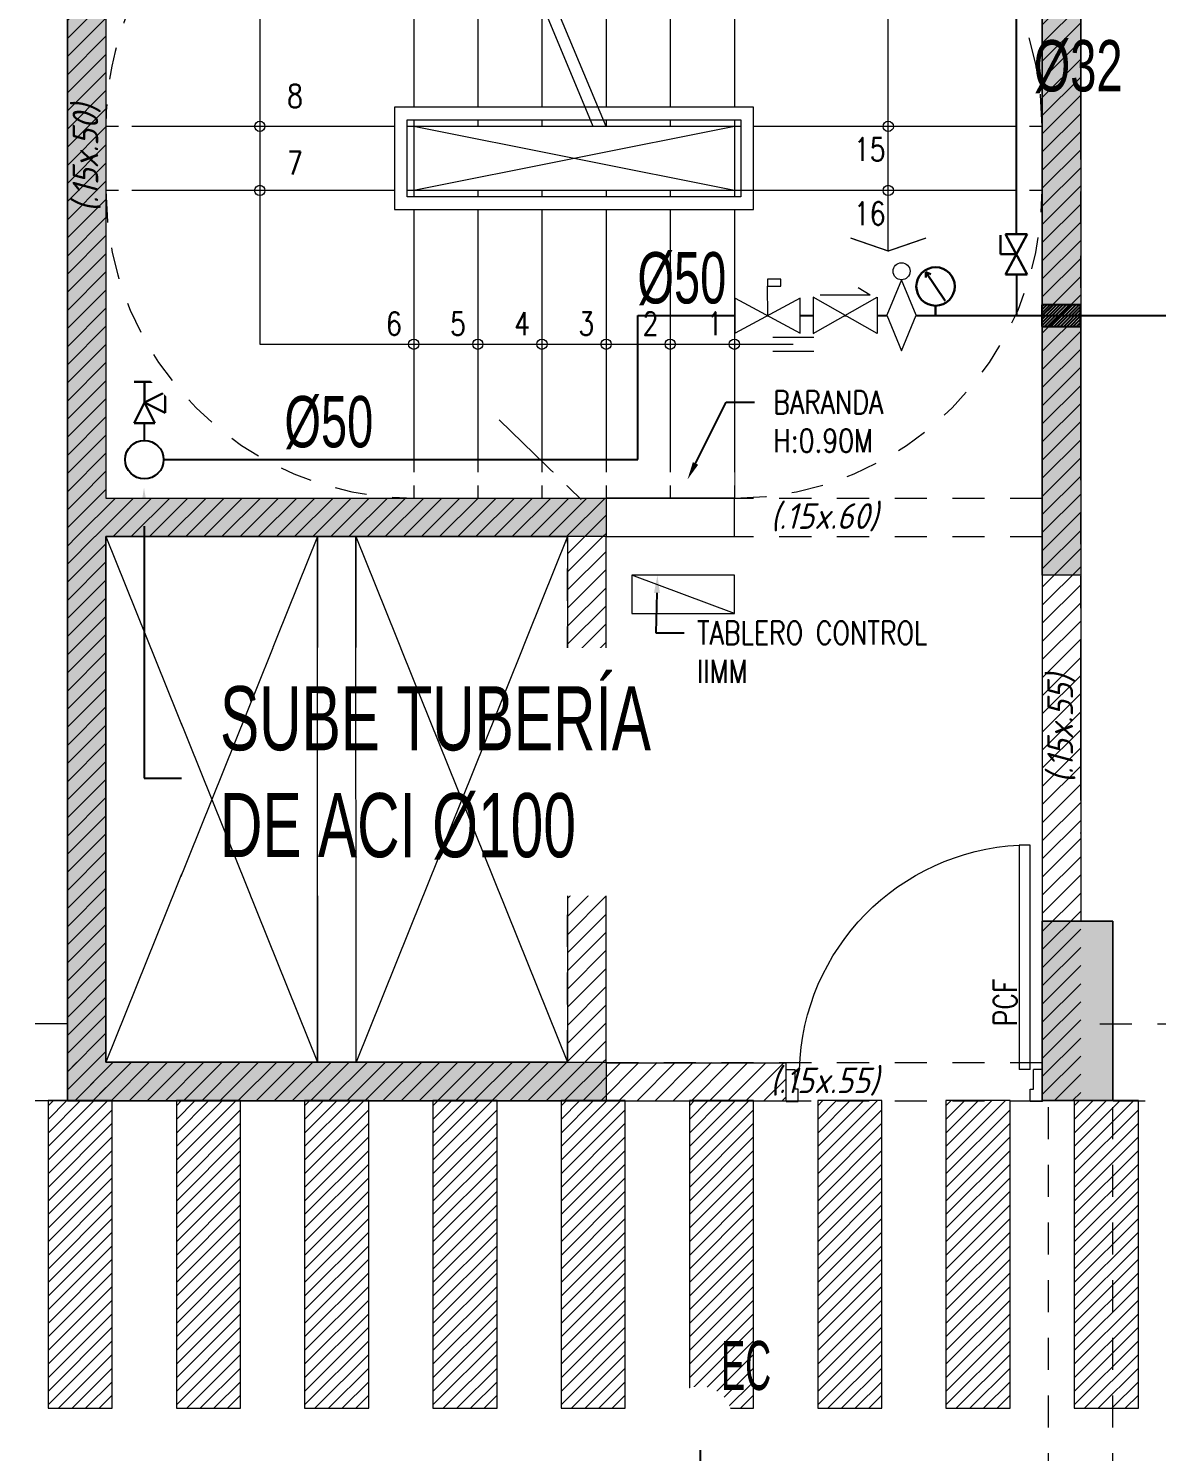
# Model space of a CAD drawing. Header units: millimetres. Extents: x 2085 to 2829, y 1352 to 1631.
# Drawn here: x 2160.06 to 2164.46, y 1532.72 to 1538.27 of the extents above; entities that cross this region are included whole.
import ezdxf
from ezdxf import colors
from ezdxf.entities.mleader import LeaderData, LeaderLine
from ezdxf.enums import TextEntityAlignment as Align
from ezdxf.math import Vec2, Vec3

# ---------------------------------------------------------------- set-up
doc = ezdxf.new("R2010")
doc.units = ezdxf.units.MM
doc.set_wipeout_variables(frame=1)
for name, pattern in [('DASHED2', [0.375, 0.25, -0.125]), ('HIDDEN', [0.375, 0.25, -0.125]), ('HIDDEN2', [0.1875, 0.125, -0.0625]), ('PHANTOM', [2.5, 1.25, -0.25, 0.25, -0.25, 0.25, -0.25]), ('PHANTOM2', [1.25, 0.625, -0.125, 0.125, -0.125, 0.125, -0.125])]:
    doc.linetypes.add(name, pattern=pattern)
doc.layers.get('0').update_dxf_attribs({"color": 251, "lineweight": 9})
for name, color, linetype, lineweight in [('000 SOS 911 - ACCESORIOS ACI', 3, 'Continuous', 20), ('000 SOS 911 ACCESORIOS', 3, 'Continuous', 20), ('000 SOS 911 ROCIADORES', 5, 'Continuous', 25), ('000 SOS 911 TEXTOS ACI', 7, 'Continuous', 9), ('000 SOS 911 TUB. ENTERRADA  ACI', 5, 'DASHED2', 25), ('000 SOS 911 TUBERIA ACI', 3, 'Continuous', 25), ('A-BARANDAS', 251, 'Continuous', 9), ('A-EJES', 251, 'PHANTOM', 9), ('A-ESTRUCTURA-HATCH', 251, 'Continuous', 13), ('A-ESTRUCTURA-PLACAS', 251, 'Continuous', 13), ('A-ESTRUCTURA-VIGAS', 251, 'HIDDEN2', 13), ('A-LINEAS', 251, 'Continuous', 9), ('A-MURO BAJO', 251, 'Continuous', 9), ('A-MUROS', 251, 'Continuous', 9), ('A-PROYECCIONES', 251, 'HIDDEN2', 9), ('A-PUERTAS', 251, 'Continuous', 9), ('A-TEXTO-INDICACIONES', 251, 'Continuous', 13), ('A_30_Extractores', 251, 'Continuous', 13), ('CIRCULACION PEATONAL', 251, 'Continuous', 13), ('Layer1', 1, 'Continuous', 9), ('MURO CF 120', 251, 'Continuous', 13)]:
    doc.layers.add(name, color=color, linetype=linetype, lineweight=lineweight)
doc.layers.add('A_50_Vigas Chata', color=251, linetype='HIDDEN', lineweight=13, plot=False)
doc.styles.add('APPIA -TEXTOS-GENERALES', font='isocp.shx', dxfattribs={"oblique": 15})
doc.styles.add('PIPE', font='ARIALN.TTF', dxfattribs={"width": 0.8})
doc.styles.add('ROMANS', font='romans.shx', dxfattribs={"width": 0.8})
doc.styles.add('TXT_COTAS', font='romans.shx', dxfattribs={"width": 0.8})
pattern_1 = [(45, (2160.365565, 1539.087875), (-0.03535534, 0.03535534), [])]

# ---------------------------------------------------------------- blocks, each defined once
blk = doc.blocks.new('002')
at = {"layer": '000 SOS 911 ROCIADORES', "color": 5, "style": 'PIPE', "width": 0.641273}
blk.add_text('EC', height=0.14693, dxfattribs=at).set_placement((2884.5692, 1470.2615, 0), (2884.7191, 1470.2615, 0), align=Align.FIT)
blk.add_wipeout([(2884.6014, 1470.1768), (2884.6013, 1470.178), (2884.6013, 1470.1792), (2884.6013, 1470.1804), (2884.6012, 1470.1816), (2884.6012, 1470.1828), (2884.6011, 1470.184), (2884.601, 1470.1852), (2884.6009, 1470.1864), (2884.6007, 1470.1876), (2884.6006, 1470.1888), (2884.6004, 1470.19), (2884.6003, 1470.1911), (2884.6001, 1470.1923), (2884.5999, 1470.1935), (2884.5997, 1470.1947), (2884.5994, 1470.1959), (2884.5992, 1470.197), (2884.5989, 1470.1982), (2884.5987, 1470.1994), (2884.5984, 1470.2005), (2884.5981, 1470.2017), (2884.5977, 1470.2028), (2884.5974, 1470.204), (2884.5971, 1470.2051), (2884.5967, 1470.2063), (2884.5963, 1470.2074), (2884.5959, 1470.2085), (2884.5955, 1470.2097), (2884.5951, 1470.2108), (2884.5947, 1470.2119), (2884.5942, 1470.213), (2884.5938, 1470.2141), (2884.5933, 1470.2152), (2884.5928, 1470.2163), (2884.5923, 1470.2174), (2884.5918, 1470.2185), (2884.5912, 1470.2195), (2884.5907, 1470.2206), (2884.5901, 1470.2217), (2884.5896, 1470.2227), (2884.589, 1470.2238), (2884.5884, 1470.2248), (2884.5878, 1470.2258), (2884.5872, 1470.2269), (2884.5865, 1470.2279), (2884.5859, 1470.2289), (2884.5852, 1470.2299), (2884.5845, 1470.2309), (2884.5839, 1470.2318), (2884.5832, 1470.2328), (2884.5825, 1470.2338), (2884.5817, 1470.2347), (2884.581, 1470.2357), (2884.5803, 1470.2366), (2884.5795, 1470.2375), (2884.5787, 1470.2385), (2884.5779, 1470.2394), (2884.5772, 1470.2403), (2884.5764, 1470.2412), (2884.5755, 1470.242), (2884.5747, 1470.2429), (2884.5739, 1470.2438), (2884.573, 1470.2446), (2884.5722, 1470.2454), (2884.5713, 1470.2463), (2884.5704, 1470.2471), (2884.5695, 1470.2479), (2884.5686, 1470.2487), (2884.5677, 1470.2495), (2884.5668, 1470.2502), (2884.5659, 1470.251), (2884.565, 1470.2517), (2884.564, 1470.2525), (2884.5631, 1470.2532), (2884.5621, 1470.2539), (2884.5611, 1470.2546), (2884.5601, 1470.2553), (2884.5591, 1470.2559), (2884.5581, 1470.2566), (2884.5571, 1470.2573), (2884.5561, 1470.2579), (2884.5551, 1470.2585), (2884.5541, 1470.2591), (2884.553, 1470.2597), (2884.552, 1470.2603), (2884.5509, 1470.2609), (2884.5499, 1470.2614), (2884.5488, 1470.262), (2884.5477, 1470.2625), (2884.5467, 1470.263), (2884.5456, 1470.2635), (2884.5445, 1470.264), (2884.5434, 1470.2645), (2884.5423, 1470.2649), (2884.5412, 1470.2654), (2884.5401, 1470.2658), (2884.5389, 1470.2662), (2884.5378, 1470.2667), (2884.5367, 1470.267), (2884.5355, 1470.2674), (2884.5344, 1470.2678), (2884.5333, 1470.2681), (2884.5321, 1470.2685), (2884.5309, 1470.2688), (2884.5298, 1470.2691), (2884.5286, 1470.2694), (2884.5275, 1470.2697), (2884.5263, 1470.2699), (2884.5251, 1470.2702), (2884.524, 1470.2704), (2884.5228, 1470.2706), (2884.5216, 1470.2708), (2884.5204, 1470.271), (2884.5192, 1470.2712), (2884.518, 1470.2713), (2884.5169, 1470.2715), (2884.5157, 1470.2716), (2884.5145, 1470.2717), (2884.5133, 1470.2718), (2884.5121, 1470.2719), (2884.5109, 1470.272), (2884.5097, 1470.272), (2884.5085, 1470.2721), (2884.5073, 1470.2721), (2884.5061, 1470.2721), (2884.5049, 1470.2721), (2884.5037, 1470.2721), (2884.5025, 1470.272), (2884.5013, 1470.272), (2884.5001, 1470.2719), (2884.4989, 1470.2718), (2884.4977, 1470.2717), (2884.4965, 1470.2716), (2884.4954, 1470.2715), (2884.4942, 1470.2713), (2884.493, 1470.2712), (2884.4918, 1470.271), (2884.4906, 1470.2708), (2884.4894, 1470.2706), (2884.4883, 1470.2704), (2884.4871, 1470.2702), (2884.4859, 1470.2699), (2884.4847, 1470.2697), (2884.4836, 1470.2694), (2884.4824, 1470.2691), (2884.4813, 1470.2688), (2884.4801, 1470.2685), (2884.479, 1470.2681), (2884.4778, 1470.2678), (2884.4767, 1470.2674), (2884.4755, 1470.267), (2884.4744, 1470.2667), (2884.4733, 1470.2662), (2884.4722, 1470.2658), (2884.471, 1470.2654), (2884.4699, 1470.2649), (2884.4688, 1470.2645), (2884.4677, 1470.264), (2884.4666, 1470.2635), (2884.4655, 1470.263), (2884.4645, 1470.2625), (2884.4634, 1470.262), (2884.4623, 1470.2614), (2884.4613, 1470.2609), (2884.4602, 1470.2603), (2884.4592, 1470.2597), (2884.4581, 1470.2591), (2884.4571, 1470.2585), (2884.4561, 1470.2579), (2884.4551, 1470.2573), (2884.4541, 1470.2566), (2884.4531, 1470.2559), (2884.4521, 1470.2553), (2884.4511, 1470.2546), (2884.4501, 1470.2539), (2884.4492, 1470.2532), (2884.4482, 1470.2525), (2884.4473, 1470.2517), (2884.4463, 1470.251), (2884.4454, 1470.2502), (2884.4445, 1470.2495), (2884.4436, 1470.2487), (2884.4427, 1470.2479), (2884.4418, 1470.2471), (2884.4409, 1470.2463), (2884.44, 1470.2454), (2884.4392, 1470.2446), (2884.4383, 1470.2438), (2884.4375, 1470.2429), (2884.4367, 1470.242), (2884.4359, 1470.2412), (2884.4351, 1470.2403), (2884.4343, 1470.2394), (2884.4335, 1470.2385), (2884.4327, 1470.2375), (2884.432, 1470.2366), (2884.4312, 1470.2357), (2884.4305, 1470.2347), (2884.4298, 1470.2338), (2884.429, 1470.2328), (2884.4283, 1470.2318), (2884.4277, 1470.2309), (2884.427, 1470.2299), (2884.4263, 1470.2289), (2884.4257, 1470.2279), (2884.425, 1470.2269), (2884.4244, 1470.2258), (2884.4238, 1470.2248), (2884.4232, 1470.2238), (2884.4226, 1470.2227), (2884.4221, 1470.2217), (2884.4215, 1470.2206), (2884.421, 1470.2195), (2884.4204, 1470.2185), (2884.4199, 1470.2174), (2884.4194, 1470.2163), (2884.4189, 1470.2152), (2884.4185, 1470.2141), (2884.418, 1470.213), (2884.4175, 1470.2119), (2884.4171, 1470.2108), (2884.4167, 1470.2097), (2884.4163, 1470.2085), (2884.4159, 1470.2074), (2884.4155, 1470.2063), (2884.4152, 1470.2051), (2884.4148, 1470.204), (2884.4145, 1470.2028), (2884.4142, 1470.2017), (2884.4138, 1470.2005), (2884.4136, 1470.1994), (2884.4133, 1470.1982), (2884.413, 1470.197), (2884.4128, 1470.1959), (2884.4125, 1470.1947), (2884.4123, 1470.1935), (2884.4121, 1470.1923), (2884.4119, 1470.1911), (2884.4118, 1470.19), (2884.4116, 1470.1888), (2884.4115, 1470.1876), (2884.4113, 1470.1864), (2884.4112, 1470.1852), (2884.4111, 1470.184), (2884.411, 1470.1828), (2884.411, 1470.1816), (2884.4109, 1470.1804), (2884.4109, 1470.1792), (2884.4109, 1470.178), (2884.4109, 1470.1768), (2884.4109, 1470.1756), (2884.4109, 1470.1744), (2884.4109, 1470.1732), (2884.411, 1470.172), (2884.411, 1470.1709), (2884.4111, 1470.1697), (2884.4112, 1470.1685), (2884.4113, 1470.1673), (2884.4115, 1470.1661), (2884.4116, 1470.1649), (2884.4118, 1470.1637), (2884.4119, 1470.1625), (2884.4121, 1470.1613), (2884.4123, 1470.1602), (2884.4125, 1470.159), (2884.4128, 1470.1578), (2884.413, 1470.1566), (2884.4133, 1470.1555), (2884.4136, 1470.1543), (2884.4138, 1470.1531), (2884.4142, 1470.152), (2884.4145, 1470.1508), (2884.4148, 1470.1497), (2884.4152, 1470.1485), (2884.4155, 1470.1474), (2884.4159, 1470.1463), (2884.4163, 1470.1451), (2884.4167, 1470.144), (2884.4171, 1470.1429), (2884.4175, 1470.1418), (2884.418, 1470.1407), (2884.4185, 1470.1396), (2884.4189, 1470.1385), (2884.4194, 1470.1374), (2884.4199, 1470.1363), (2884.4204, 1470.1352), (2884.421, 1470.1341), (2884.4215, 1470.1331), (2884.4221, 1470.132), (2884.4226, 1470.1309), (2884.4232, 1470.1299), (2884.4238, 1470.1289), (2884.4244, 1470.1278), (2884.425, 1470.1268), (2884.4257, 1470.1258), (2884.4263, 1470.1248), (2884.427, 1470.1238), (2884.4277, 1470.1228), (2884.4283, 1470.1218), (2884.429, 1470.1208), (2884.4298, 1470.1199), (2884.4305, 1470.1189), (2884.4312, 1470.118), (2884.432, 1470.117), (2884.4327, 1470.1161), (2884.4335, 1470.1152), (2884.4343, 1470.1143), (2884.4351, 1470.1134), (2884.4359, 1470.1125), (2884.4367, 1470.1116), (2884.4375, 1470.1108), (2884.4383, 1470.1099), (2884.4392, 1470.1091), (2884.44, 1470.1082), (2884.4409, 1470.1074), (2884.4418, 1470.1066), (2884.4427, 1470.1058), (2884.4436, 1470.105), (2884.4445, 1470.1042), (2884.4454, 1470.1034), (2884.4463, 1470.1027), (2884.4473, 1470.1019), (2884.4482, 1470.1012), (2884.4492, 1470.1005), (2884.4501, 1470.0998), (2884.4511, 1470.0991), (2884.4521, 1470.0984), (2884.4531, 1470.0977), (2884.4541, 1470.0971), (2884.4551, 1470.0964), (2884.4561, 1470.0958), (2884.4571, 1470.0952), (2884.4581, 1470.0945), (2884.4592, 1470.0939), (2884.4602, 1470.0934), (2884.4613, 1470.0928), (2884.4623, 1470.0922), (2884.4634, 1470.0917), (2884.4645, 1470.0912), (2884.4655, 1470.0906), (2884.4666, 1470.0901), (2884.4677, 1470.0897), (2884.4688, 1470.0892), (2884.4699, 1470.0887), (2884.471, 1470.0883), (2884.4722, 1470.0878), (2884.4733, 1470.0874), (2884.4744, 1470.087), (2884.4755, 1470.0866), (2884.4767, 1470.0862), (2884.4778, 1470.0859), (2884.479, 1470.0855), (2884.4801, 1470.0852), (2884.4813, 1470.0849), (2884.4824, 1470.0846), (2884.4836, 1470.0843), (2884.4847, 1470.084), (2884.4859, 1470.0837), (2884.4871, 1470.0835), (2884.4883, 1470.0833), (2884.4894, 1470.0831), (2884.4906, 1470.0829), (2884.4918, 1470.0827), (2884.493, 1470.0825), (2884.4942, 1470.0823), (2884.4954, 1470.0822), (2884.4965, 1470.0821), (2884.4977, 1470.082), (2884.4989, 1470.0819), (2884.5001, 1470.0818), (2884.5013, 1470.0817), (2884.5025, 1470.0817), (2884.5037, 1470.0816), (2884.5049, 1470.0816), (2884.5061, 1470.0816), (2884.5073, 1470.0816), (2884.5085, 1470.0816), (2884.5097, 1470.0817), (2884.5109, 1470.0817), (2884.5121, 1470.0818), (2884.5133, 1470.0819), (2884.5145, 1470.082), (2884.5157, 1470.0821), (2884.5169, 1470.0822), (2884.518, 1470.0823), (2884.5192, 1470.0825), (2884.5204, 1470.0827), (2884.5216, 1470.0829), (2884.5228, 1470.0831), (2884.524, 1470.0833), (2884.5251, 1470.0835), (2884.5263, 1470.0837), (2884.5275, 1470.084), (2884.5286, 1470.0843), (2884.5298, 1470.0846), (2884.5309, 1470.0849), (2884.5321, 1470.0852), (2884.5333, 1470.0855), (2884.5344, 1470.0859), (2884.5355, 1470.0862), (2884.5367, 1470.0866), (2884.5378, 1470.087), (2884.5389, 1470.0874), (2884.5401, 1470.0878), (2884.5412, 1470.0883), (2884.5423, 1470.0887), (2884.5434, 1470.0892), (2884.5445, 1470.0897), (2884.5456, 1470.0901), (2884.5467, 1470.0906), (2884.5477, 1470.0912), (2884.5488, 1470.0917), (2884.5499, 1470.0922), (2884.5509, 1470.0928), (2884.552, 1470.0934), (2884.553, 1470.0939), (2884.5541, 1470.0945), (2884.5551, 1470.0952), (2884.5561, 1470.0958), (2884.5571, 1470.0964), (2884.5581, 1470.0971), (2884.5591, 1470.0977), (2884.5601, 1470.0984), (2884.5611, 1470.0991), (2884.5621, 1470.0998), (2884.5631, 1470.1005), (2884.564, 1470.1012), (2884.565, 1470.1019), (2884.5659, 1470.1027), (2884.5668, 1470.1034), (2884.5677, 1470.1042), (2884.5686, 1470.105), (2884.5695, 1470.1058), (2884.5704, 1470.1066), (2884.5713, 1470.1074), (2884.5722, 1470.1082), (2884.573, 1470.1091), (2884.5739, 1470.1099), (2884.5747, 1470.1108), (2884.5755, 1470.1116), (2884.5764, 1470.1125), (2884.5772, 1470.1134), (2884.5779, 1470.1143), (2884.5787, 1470.1152), (2884.5795, 1470.1161), (2884.5803, 1470.117), (2884.581, 1470.118), (2884.5817, 1470.1189), (2884.5825, 1470.1199), (2884.5832, 1470.1208), (2884.5839, 1470.1218), (2884.5845, 1470.1228), (2884.5852, 1470.1238), (2884.5859, 1470.1248), (2884.5865, 1470.1258), (2884.5872, 1470.1268), (2884.5878, 1470.1278), (2884.5884, 1470.1289), (2884.589, 1470.1299), (2884.5896, 1470.1309), (2884.5901, 1470.132), (2884.5907, 1470.1331), (2884.5912, 1470.1341), (2884.5918, 1470.1352), (2884.5923, 1470.1363), (2884.5928, 1470.1374), (2884.5933, 1470.1385), (2884.5938, 1470.1396), (2884.5942, 1470.1407), (2884.5947, 1470.1418), (2884.5951, 1470.1429), (2884.5955, 1470.144), (2884.5959, 1470.1451), (2884.5963, 1470.1463), (2884.5967, 1470.1474), (2884.5971, 1470.1485), (2884.5974, 1470.1497), (2884.5977, 1470.1508), (2884.5981, 1470.152), (2884.5984, 1470.1531), (2884.5987, 1470.1543), (2884.5989, 1470.1555), (2884.5992, 1470.1566), (2884.5994, 1470.1578), (2884.5997, 1470.159), (2884.5999, 1470.1602), (2884.6001, 1470.1613), (2884.6003, 1470.1625), (2884.6004, 1470.1637), (2884.6006, 1470.1649), (2884.6007, 1470.1661), (2884.6009, 1470.1673), (2884.601, 1470.1685), (2884.6011, 1470.1697), (2884.6012, 1470.1709), (2884.6012, 1470.172), (2884.6013, 1470.1732), (2884.6013, 1470.1744), (2884.6013, 1470.1756)]).translate(0, 0, 0).dxf.layer = '000 SOS 911 ROCIADORES'
blk = doc.blocks.new('003')
at = {"layer": '000 SOS 911 ROCIADORES', "xscale": 1.3, "yscale": 1.3, "zscale": 1.3}
blk.add_blockref('002', (-841.8386, -416.7664, 0), dxfattribs=at)
blk = doc.blocks.new('015')
at = {"layer": '000 SOS 911 - ACCESORIOS ACI', "lineweight": 30}
for p, q in [((1808.4204, 1494.5253), (1808.5248, 1494.5253)), ((1808.3683, 1494.4732), (1808.4726, 1494.421)), ((1808.3683, 1494.4732), (1808.3683, 1494.3688)), ((1808.3683, 1494.3688), (1808.4726, 1494.421)), ((1808.4204, 1494.3167), (1808.4726, 1494.421)), ((1808.5248, 1494.3167), (1808.4726, 1494.421)), ((1808.4204, 1494.3167), (1808.5248, 1494.3167))]:
    blk.add_line(p, q, dxfattribs=at)
blk.add_lwpolyline([(1808.4726, 1494.5253), (1808.4726, 1494.421)], dxfattribs=at)
blk = doc.blocks.new('000 SOS 911 Valvula Check')
at = {"layer": '000 SOS 911 - ACCESORIOS ACI', "color": 3}
for p, q in [((-0.264, 0.149), (-0.264, -0.151)), ((-0.264, -0.151), (0.267, 0.149)), ((0.267, -0.151), (-0.264, 0.149)), ((-0.206, 0.168), (-0.106, 0.227)), ((-0.206, 0.168), (0.209, 0.168)), ((0.267, 0.149), (0.267, -0.151))]:
    blk.add_line(p, q, dxfattribs=at)
blk = doc.blocks.new('000 SOS 911 Valvula Mariposa')
at = {"layer": '000 SOS 911 - ACCESORIOS ACI'}
blk.add_line((0, 0), (-0.001, 0.244), dxfattribs=at)
blk.add_lwpolyline([(0.108, 0.304), (-0.001, 0.304), (-0.001, 0.244), (0.108, 0.244)], close=True, dxfattribs=at)
blk.add_lwpolyline([(0.27, 0.146), (-0.27, -0.146), (-0.271, 0.145), (0.271, -0.145), (0.27, 0.146)], dxfattribs=at)
blk = doc.blocks.new('011')
at = {"layer": '000 SOS 911 ACCESORIOS', "xscale": 0.625, "yscale": 0.625, "zscale": 0.625}
blk.add_blockref('000 SOS 911 Valvula Mariposa', (26824.9046, -4056.6237, 0), dxfattribs=at)
blk = doc.blocks.new('019')
at = {"layer": '000 SOS 911 - ACCESORIOS ACI', "color": 3, "lineweight": 30}
for p, q in [((1808.3662, 1493.0466), (1808.4744, 1492.9883)), ((1808.4744, 1493.0466), (1808.3662, 1492.9883)), ((1808.3662, 1492.9883), (1808.3662, 1493.0466)), ((1808.4203, 1493.0174), (1808.4203, 1493.0595)), ((1808.4203, 1493.0595), (1808.4717, 1493.0595)), ((1808.4744, 1492.9883), (1808.4744, 1493.0466))]:
    blk.add_line(p, q, dxfattribs=at)
blk = doc.blocks.new('008')
at = {"layer": '000 SOS 911 - ACCESORIOS ACI', "elevation": 0}
blk.add_lwpolyline([(26824.9053, -4055.7992), (26824.9821, -4055.6145), (26824.9053, -4055.4298), (26824.8285, -4055.6145)], close=True, dxfattribs=at)
at = {"layer": '000 SOS 911 - ACCESORIOS ACI'}
blk.add_circle((26824.9053, -4055.3855, 0), 0.0443, dxfattribs=at)
blk = doc.blocks.new('010')
at = {"layer": '000 SOS 911 - ACCESORIOS ACI', "color": 3, "lineweight": 30}
for p, q in [((1806.8996, 1492.2708), (1806.8395, 1492.3605)), ((1806.8395, 1492.3605), (1806.8395, 1492.3438)), ((1806.8395, 1492.3605), (1806.855, 1492.3542)), ((1806.8696, 1492.2257), (1806.8696, 1492.2557))]:
    blk.add_line(p, q, dxfattribs=at)
blk.add_circle((1806.8696, 1492.3157), 0.06, dxfattribs=at)
blk = doc.blocks.new('EST P1')
at = {"layer": 'A-ESTRUCTURA-HATCH'}
h = blk.add_hatch(color=256, dxfattribs=at)
h.dxf.hatch_style = 1
h.paths.add_polyline_path([(51.865, 5.05), (47.915, 5.05), (47.915, -0.15), (50.25, -0.15), (50.25, 0), (48.065, 0), (48.065, 2.05), (51.865, 2.05), (51.865, 2.2), (48.065, 2.2), (48.065, 4.85), (51.715, 4.85), (51.715, 3.2), (51.865, 3.2)])
h.paths.add_polyline_path([(1.925, -0.1507), (-0.175, -0.1507), (-0.175, 4.8498), (-3.56, 4.85), (-3.56, 5.05), (3.775, 5.05), (3.775, 1.9), (3.625, 1.9), (3.625, 4.85), (-0.0249, 4.8499), (-0.0249, 2.1999), (1.9251, 2.1998), (1.9251, 2.0499), (-0.0249, 2.0499), (-0.0249, -0.0001), (1.925, -0.0005)])
h.paths.add_polyline_path([(71.63, -6.15), (71.88, -6.15), (71.88, -6.85), (71.63, -6.85)])
h.paths.add_polyline_path([(64.42, -6.15), (64.67, -6.15), (64.67, -6.85), (64.42, -6.85)])
h.paths.add_polyline_path([(57.21, -6.15), (57.46, -6.15), (57.46, -6.85), (57.21, -6.85)])
h.paths.add_polyline_path([(50, -6.15), (50.25, -6.15), (50.25, -6.85), (50, -6.85)])
h.paths.add_polyline_path([(42.79, -6.15), (43.04, -6.15), (43.04, -6.85), (42.79, -6.85)])
h.paths.add_polyline_path([(42.79, 0.55), (43.04, 0.55), (43.04, -0.15), (42.79, -0.15)])
h.paths.add_polyline_path([(35.58, -6.15), (35.83, -6.15), (35.83, -6.85), (35.58, -6.85)])
h.paths.add_polyline_path([(35.58, 0.55), (35.83, 0.55), (35.83, -0.15), (35.58, -0.15)])
h.paths.add_polyline_path([(35.28, -6.15), (35.53, -6.15), (35.53, -6.85), (35.28, -6.85)])
h.paths.add_polyline_path([(35.28, 0.55), (35.53, 0.55), (35.53, -0.15), (35.28, -0.15)])
h.paths.add_polyline_path([(30.28, -6.15), (30.53, -6.15), (30.53, -6.85), (30.28, -6.85)])
h.paths.add_polyline_path([(30.28, 0.55), (30.53, 0.55), (30.53, -0.15), (30.28, -0.15)])
h.paths.add_polyline_path([(23.07, -6.15), (23.32, -6.15), (23.32, -6.85), (23.07, -6.85)])
h.paths.add_polyline_path([(23.07, 0.55), (23.32, 0.55), (23.32, -0.15), (23.07, -0.15)])
h.paths.add_polyline_path([(18.07, -6.15), (18.32, -6.15), (18.32, -6.85), (18.07, -6.85)])
h.paths.add_polyline_path([(18.07, 0.55), (18.32, 0.55), (18.32, -0.15), (18.07, -0.15)])
h.paths.add_polyline_path([(10.86, -6.15), (11.11, -6.15), (11.11, -6.85), (10.86, -6.85)])
h.paths.add_polyline_path([(10.86, 0.55), (11.11, 0.55), (11.11, -0.15), (10.86, -0.15)])
h.paths.add_polyline_path([(3.65, -6.15), (3.9, -6.15), (3.9, -6.85), (3.65, -6.85)])
h.paths.add_polyline_path([(3.625, 0.55), (3.9, 0.55), (3.9, -0.15), (3.625, -0.15)])
h.paths.add_polyline_path([(-3.56, -6.15), (-3.31, -6.15), (-3.31, -6.85), (-3.56, -6.85)])
h.paths.add_polyline_path([(-3.56, 0.55), (-3.31, 0.55), (-3.31, -0.15), (-3.56, -0.15)])
h.paths.add_polyline_path([(-3.86, -6.15), (-3.61, -6.15), (-3.61, -6.85), (-3.86, -6.85)])
h.paths.add_polyline_path([(-3.86, 0.55), (-3.61, 0.55), (-3.61, -0.15), (-3.86, -0.15)])
h.paths.add_polyline_path([(-11.07, -6.15), (-10.82, -6.15), (-10.82, -6.85), (-11.07, -6.85)])
h.paths.add_polyline_path([(-11.07, 0.55), (-10.82, 0.55), (-10.82, -0.15), (-11.07, -0.15)])
h.paths.add_polyline_path([(-18.28, -6.15), (-18.03, -6.15), (-18.03, -6.85), (-18.28, -6.85)])
h.paths.add_polyline_path([(-18.28, 0.55), (-18.03, 0.55), (-18.03, -0.15), (-18.28, -0.15)])
h.paths.add_polyline_path([(-25.49, -6.15), (-25.24, -6.15), (-25.24, -6.85), (-25.49, -6.85)])
h.paths.add_polyline_path([(-25.49, 0.55), (-25.24, 0.55), (-25.24, -0.15), (-25.49, -0.15)])
h.paths.add_polyline_path([(-32.7, -6.15), (-32.45, -6.15), (-32.45, -6.85), (-32.7, -6.85)])
h.paths.add_polyline_path([(-32.7, 0.55), (-32.45, 0.55), (-32.45, -0.15), (-32.7, -0.15)])
h.paths.add_polyline_path([(-39.91, -6.15), (-39.66, -6.15), (-39.66, -6.85), (-39.91, -6.85)])
h.paths.add_polyline_path([(-39.91, 0.55), (-39.66, 0.55), (-39.66, -0.15), (-39.91, -0.15)])
at = {"layer": 'A-ESTRUCTURA-PLACAS'}
for points in [[(1.925, -0.1507), (-0.175, -0.1507), (-0.175, 4.8498), (-3.56, 4.85), (-3.56, 5.05), (3.775, 5.05), (3.775, 1.9), (3.625, 1.9), (3.625, 4.85), (-0.0249, 4.8499), (-0.0249, 2.1999), (1.9251, 2.1998), (1.9251, 2.0499), (-0.0249, 2.0499), (-0.0249, -0.0001), (1.925, -0.0005)], [(3.625, 0.55), (3.9, 0.55), (3.9, -0.15), (3.625, -0.15)]]:
    blk.add_lwpolyline(points, close=True, dxfattribs=at)
at = {"layer": 'A-ESTRUCTURA-VIGAS'}
for points in [[(1.9251, 2.1996), (3.625, 2.1999)], [(1.775, -0.0002), (1.7751, 2.0498)], [(1.925, -0.0002), (1.9251, 2.0497)], [(1.9251, 2.0499), (3.625, 2.0499)], [(3.625, 1.9002), (3.625, 0.55)], [(3.775, 1.9002), (3.775, 0.55)], [(-0.175, 0.1493), (-3.31, 0.1494)], [(3.85, 0.149), (10.86, 0.149)], [(1.9251, -0.0007), (3.6264, -0.001)], [(-0.175, -0.1507), (-3.31, -0.1506)], [(1.925, -0.1507), (3.6264, -0.151)], [(3.65, -6.15), (3.65, -0.15)], [(3.9, -6.15), (3.9, -0.15)], [(3.9014, -0.151), (10.86, -0.151)]]:
    blk.add_lwpolyline(points, dxfattribs=at)
at = {"layer": 'A_50_Vigas Chata', "char_height": 0.1, "attachment_point": 5, "rotation": 90, "style": 'APPIA -TEXTOS-GENERALES'}
for s, insert in [('(.15x.50)', (-0.1, 3.525)), ('(.15x.55)', (3.7, 1.3)), ('(.15x.50)', (1.8499, 1.0249))]:
    blk.add_mtext(s, dxfattribs=dict(at, insert=insert))
at = {"layer": 'A_50_Vigas Chata', "char_height": 0.1, "attachment_point": 5, "style": 'APPIA -TEXTOS-GENERALES'}
for s, insert in [('(.15x.60)', (2.775, 2.125)), ('(.15x.55)', (2.7756, -0.0758))]:
    blk.add_mtext(s, dxfattribs=dict(at, insert=insert))
blk = doc.blocks.new('*U113')
at = {"layer": 'CIRCULACION PEATONAL'}
h = blk.add_hatch(dxfattribs=at)
h.set_pattern_fill('ANSI31', color=256, scale=0.3)
h.set_pattern_definition([(45, (66.250368, 0), (-0.0265165, 0.0265165), [])])
h.paths.add_polyline_path([(66.5474, 0.2275), (66.2974, 0.2275), (66.2974, -0.9725), (66.5474, -0.9725)])
h = blk.add_hatch(dxfattribs=at)
h.set_pattern_fill('ANSI31', color=256, scale=0.3)
h.set_pattern_definition([(45, (66.750368, 0), (-0.0265165, 0.0265165), [])])
h.paths.add_polyline_path([(67.0474, 0.2275), (66.7974, 0.2275), (66.7974, -0.9725), (67.0474, -0.9725)])
h = blk.add_hatch(dxfattribs=at)
h.set_pattern_fill('ANSI31', color=256, scale=0.3)
h.set_pattern_definition([(45, (67.250368, 0), (-0.0265165, 0.0265165), [])])
h.paths.add_polyline_path([(67.5474, 0.2275), (67.2974, 0.2275), (67.2974, -0.9725), (67.5474, -0.9725)])
h = blk.add_hatch(dxfattribs=at)
h.set_pattern_fill('ANSI31', color=256, scale=0.3)
h.set_pattern_definition([(45, (67.750368, 0), (-0.0265165, 0.0265165), [])])
h.paths.add_polyline_path([(68.0474, 0.2275), (67.7974, 0.2275), (67.7974, -0.9725), (68.0474, -0.9725)])
h = blk.add_hatch(dxfattribs=at)
h.set_pattern_fill('ANSI31', color=256, scale=0.3)
h.set_pattern_definition([(45, (68.250368, 0), (-0.0265165, 0.0265165), [])])
h.paths.add_polyline_path([(68.5474, 0.2275), (68.2974, 0.2275), (68.2974, -0.9725), (68.5474, -0.9725)])
h = blk.add_hatch(dxfattribs=at)
h.set_pattern_fill('ANSI31', color=256, scale=0.3)
h.set_pattern_definition([(45, (68.750368, 0), (-0.0265165, 0.0265165), [])])
h.paths.add_polyline_path([(69.0474, 0.2275), (68.7974, 0.2275), (68.7974, -0.9725), (69.0474, -0.9725)])
h = blk.add_hatch(dxfattribs=at)
h.set_pattern_fill('ANSI31', color=256, scale=0.3)
h.set_pattern_definition([(45, (69.250368, 0), (-0.0265165, 0.0265165), [])])
h.paths.add_polyline_path([(69.5474, 0.2275), (69.2974, 0.2275), (69.2974, -0.9725), (69.5474, -0.9725)])
h = blk.add_hatch(dxfattribs=at)
h.set_pattern_fill('ANSI31', color=256, scale=0.3)
h.set_pattern_definition([(45, (69.750368, 0), (-0.0265165, 0.0265165), [])])
h.paths.add_polyline_path([(70.0474, 0.2275), (69.7974, 0.2275), (69.7974, -0.9725), (70.0474, -0.9725)])
h = blk.add_hatch(dxfattribs=at)
h.set_pattern_fill('ANSI31', color=256, scale=0.3)
h.set_pattern_definition([(45, (70.250368, 0), (-0.0265165, 0.0265165), [])])
h.paths.add_polyline_path([(70.5474, 0.2275), (70.2974, 0.2275), (70.2974, -0.9725), (70.5474, -0.9725)])
for points in [[(66.2974, -0.9725), (66.5474, -0.9725), (66.5474, 0.2275), (66.2974, 0.2275)], [(66.7974, -0.9725), (67.0474, -0.9725), (67.0474, 0.2275), (66.7974, 0.2275)], [(67.2974, -0.9725), (67.5474, -0.9725), (67.5474, 0.2275), (67.2974, 0.2275)], [(67.7974, -0.9725), (68.0474, -0.9725), (68.0474, 0.2275), (67.7974, 0.2275)], [(68.2974, -0.9725), (68.5474, -0.9725), (68.5474, 0.2275), (68.2974, 0.2275)], [(68.7974, -0.9725), (69.0474, -0.9725), (69.0474, 0.2275), (68.7974, 0.2275)], [(69.2974, -0.9725), (69.5474, -0.9725), (69.5474, 0.2275), (69.2974, 0.2275)], [(69.7974, -0.9725), (70.0474, -0.9725), (70.0474, 0.2275), (69.7974, 0.2275)], [(70.2974, -0.9725), (70.5474, -0.9725), (70.5474, 0.2275), (70.2974, 0.2275)]]:
    blk.add_lwpolyline(points, close=True, dxfattribs=at)
blk = doc.blocks.new('EJES 1P')
at = {"layer": 'A-EJES', "linetype": 'PHANTOM2'}
blk.add_lwpolyline([(48.7843, 5.3453), (48.7843, -4.1582)], dxfattribs=at)
blk = doc.blocks.new('ESC.1')
at = {"layer": 'A-LINEAS'}
blk.add_line((0.6, 0.725, 0), (-1.4795, 0.725, 0), dxfattribs=at)
at = {"layer": 'A-LINEAS', "linetype": 'Continuous'}
for p, q in [((-1.25, 0.125), (0, -0.125)), ((-1.25, -0.125), (0, 0.125))]:
    blk.add_line(p, q, dxfattribs=at)
at = {"layer": 'A-LINEAS', "color": 4, "const_width": 0.005}
for points in [[(-1.3992, 0.7521), (-1.5599, 0.7521)], [(-1.3992, 0.6979), (-1.5599, 0.6979)], [(-1.7026, 0.3105), (-1.85, 0.3613), (-1.9974, 0.3105)], [(-0.2605, -0.5776), (-0.3113, -0.725), (-0.2605, -0.8724)]]:
    blk.add_lwpolyline(points, dxfattribs=at)
at = {"layer": 'A-LINEAS'}
blk.add_lwpolyline([(-0.3113, -0.725), (0.6, -0.725), (0.6, 0.725)], dxfattribs=at)
at = {"layer": 'A-LINEAS', "linetype": 'Continuous'}
blk.add_lwpolyline([(-1.85, 0.3613), (-1.85, -0.725), (-0.5722, -0.725)], dxfattribs=at)
for centre in [(-1.25, 0.725), (-1, 0.725), (-0.75, 0.725), (-0.5, 0.725), (-0.25, 0.725), (0, 0.725), (-1.85, 0.1251), (0.6, 0.125), (-1.85, -0.1249), (0.6, -0.125), (-1.25, -0.725), (-1, -0.725), (-0.75, -0.725), (0, -0.725)]:
    blk.add_circle(centre, 0.02, dxfattribs=at)
at = {"layer": 'A-MURO BAJO'}
for p, q in [((-1.25, 0.125), (-1.25, 1.325)), ((-1.25, 1.325), (-0.75, 1.325)), ((-1, 0.125), (-1, 1.325)), ((-0.75, 0.125), (-0.75, 1.325)), ((-0.5, 0.125), (-0.5, 1.325)), ((-0.25, 0.125), (-0.25, 1.325)), ((0, 0.125), (0, 1.325)), ((-1.25, 0.125), (0, 0.125)), ((-1.25, -0.125), (-1.25, 0.125)), ((-0.25, 0.125), (1.2, 0.125)), ((0, -0.125), (0, 0.125)), ((-2.45, -0.125), (-1.25, -0.125)), ((-1.25, -0.125), (0, -0.125)), ((-1.25, -1.325), (-1.25, -0.125)), ((-1, -1.325), (-1, -0.125)), ((-0.75, -1.325), (-0.75, -0.125)), ((-0.5, -1.325), (-0.5, -0.125)), ((-0.25, -1.325), (-0.25, -0.125)), ((0, -0.125), (1.2, -0.125)), ((0, -1.325), (0, -0.125))]:
    blk.add_line(p, q, dxfattribs=at)
blk.add_wipeout([(-1.275, -0.15), (-1.325, -0.2), (0.075, -0.2), (0.075, 0.2), (-1.325, 0.2), (-1.325, -0.2), (-1.275, -0.15), (-1.275, 0.15), (0.025, 0.15), (0.025, -0.15)]).translate(0, 0, 0).dxf.layer = 'A-BARANDAS'
at = {"layer": 'A-BARANDAS', "elevation": 0}
for points in [[(-1.325, 0.2), (-1.325, -0.2), (0.075, -0.2), (0.075, 0.2)], [(0.025, -0.15), (-1.275, -0.15), (-1.275, 0.15), (0.025, 0.15)]]:
    blk.add_lwpolyline(points, close=True, dxfattribs=at)
at = {"layer": 'A-LINEAS', "linetype": 'Continuous'}
for points in [[(-0.75, -0.125), (-0.5192, -0.6788), (-0.6384, -0.7827), (-0.3615, -0.6673), (-0.4808, -0.7712), (-0.25, -1.325)], [(-0.7, -0.125), (-0.4692, -0.6788), (-0.5884, -0.7827), (-0.3115, -0.6673), (-0.4308, -0.7712), (-0.2, -1.325)]]:
    blk.add_lwpolyline(points, dxfattribs=at)
at = {"layer": 'A-MURO BAJO'}
blk.add_line((-2.45, 0.125), (-1.25, 0.125), dxfattribs=at)
blk.add_wipeout([(-2.4, 0.2), (-2.35, 0.2), (-2.35, -1.225), (1.1, -1.225), (1.1, 0.7221), (0.5971, 1.225), (-1.25, 1.225), (-1.25, 1.275), (0.6178, 1.275), (1.15, 0.7428), (1.15, -1.275), (-2.4, -1.275)]).translate(0, 0, 0).dxf.layer = 'A-BARANDAS'
at = {"layer": 'A-PROYECCIONES'}
for centre, start, end in [((-1.25, 0.125), 90, 180), ((0, 0.125), 0, 90), ((-1.25, -0.125), 180, 270), ((0, -0.125), 270, 0)]:
    blk.add_arc(centre, 1.2, start, end, dxfattribs=at)
blk = doc.blocks.new('A$C5E423DB2')
at = {"layer": 'A-PUERTAS'}
for p, q in [((0.0381, 0.1), (0.0381, 0.8)), ((0.0381, 0.8), (0.0731, 0.8)), ((0.0731, 0.8), (0.0731, 0.1)), ((0.0381, 0.1), (0.0731, 0.1))]:
    blk.add_line(p, q, dxfattribs=at)
at = {"layer": 'A-PUERTAS', "linetype": 'Continuous'}
for p, q in [((0, 0), (0, 0.1)), ((0, 0.1), (0.0281, 0.1)), ((0.0281, 0.0381), (0.0281, 0.1)), ((0.8, 0.1), (0.7719, 0.1)), ((0.7719, 0.0381), (0.7719, 0.1)), ((0.8, 0), (0.8, 0.1)), ((0.0381, 0.0381), (0.0281, 0.0381)), ((0.0381, 0), (0.0381, 0.0381)), ((0.7619, 0), (0.7619, 0.0381)), ((0.7619, 0.0381), (0.7719, 0.0381)), ((0, 0), (0.0381, 0)), ((0.8, 0), (0.7619, 0))]:
    blk.add_line(p, q, dxfattribs=at)
at = {"layer": 'A-PUERTAS', "color": 7, "linetype": 'Continuous'}
blk.add_arc((0.0366, 0.0793), 0.7216, 1.6403, 87.0968, dxfattribs=at)
blk = doc.blocks.new('PASE EN VIGA')
at = {"layer": '000 SOS 911 TUB. ENTERRADA  ACI'}
h = blk.add_hatch(dxfattribs=at)
h.set_pattern_fill('ANSI31', color=6, scale=0.0046)
h.paths.add_polyline_path([(2188.7825, 1180.5702), (2188.7825, 1180.7102), (2188.5325, 1180.7102), (2188.5325, 1180.5702)])
at = {"layer": '000 SOS 911 TUB. ENTERRADA  ACI', "color": 6, "linetype": 'ByBlock'}
blk.add_lwpolyline([(2188.5325, 1180.5702), (2188.7825, 1180.5702), (2188.7825, 1180.7102), (2188.5325, 1180.7102)], close=True, dxfattribs=at)

msp = doc.modelspace()

# ---------------------------------------------------------------- hatches: boundary and pattern name
at = {"layer": 'MURO CF 120'}
h = msp.add_hatch(dxfattribs=at)
h.set_pattern_fill('_USER', color=256, scale=0.05, angle=45, style=0, pattern_type=0)
h.set_pattern_definition(pattern_1)
h.paths.add_polyline_path([(2160.3656, 1536.4379), (2160.2154, 1536.4379), (2160.2154, 1539.2879), (2160.3656, 1539.2879)])
h = msp.add_hatch(dxfattribs=at)
h.set_pattern_fill('_USER', color=256, scale=0.05, angle=45, style=0, pattern_type=0)
h.set_pattern_definition(pattern_1)
h.paths.add_polyline_path([(2164.0156, 1539.0879), (2164.1656, 1539.0879), (2164.1656, 1534.0879), (2164.0156, 1534.0879)])
h = msp.add_hatch(dxfattribs=at)
h.set_pattern_fill('_USER', color=256, scale=0.05, angle=45, style=0, pattern_type=0)
h.set_pattern_definition(pattern_1)
h.paths.add_polyline_path([(2162.3157, 1536.2878), (2160.2154, 1536.2879), (2160.2154, 1536.4379), (2162.3157, 1536.4378)])
h = msp.add_hatch(dxfattribs=at)
h.set_pattern_fill('_USER', color=256, scale=0.05, angle=45, style=0, pattern_type=0)
h.set_pattern_definition(pattern_1)
h.paths.add_polyline_path([(2160.2157, 1536.2877), (2160.3657, 1536.2877), (2160.3659, 1534.0877), (2160.2159, 1534.0877)])
h = msp.add_hatch(dxfattribs=at)
h.set_pattern_fill('_USER', color=256, scale=0.05, angle=45, style=0, pattern_type=0)
h.set_pattern_definition(pattern_1)
h.paths.add_polyline_path([(2162.1657, 1536.2876), (2162.3157, 1536.2876), (2162.3159, 1534.2373), (2162.1659, 1534.2373)])
h = msp.add_hatch(dxfattribs=at)
h.set_pattern_fill('_USER', color=256, scale=0.05, angle=45, style=0, pattern_type=0)
h.set_pattern_definition(pattern_1)
h.paths.add_polyline_path([(2160.2156, 1534.2377), (2160.2156, 1534.0877), (2163.0169, 1534.0859), (2163.0169, 1534.2359)])

# ---------------------------------------------------------------- linework, layer by layer
at = {"layer": '000 SOS 911 - ACCESORIOS ACI'}
msp.add_line((2162.2184, 1536.4328), (2161.8981, 1536.7437), dxfattribs=at)
at = {"layer": '000 SOS 911 TUBERIA ACI', "ltscale": 0.1}
for p, q in [((2162.4388, 1536.5879), (2162.4388, 1537.1495)), ((2162.4388, 1537.1495), (2162.8188, 1537.1495)), ((2162.945, 1537.1495), (2162.9463, 1537.1495)), ((2163.0725, 1537.1495), (2163.1232, 1537.1495)), ((2163.2452, 1537.1495), (2163.2501, 1537.1495)), ((2163.3722, 1537.1495), (2163.4103, 1537.1495))]:
    msp.add_line(p, q, dxfattribs=at)
at = {"layer": '000 SOS 911 TUBERIA ACI'}
msp.add_lwpolyline([(2162.6819, 1532.8495), (2162.6819, 1532.0936)], dxfattribs=at)
at = {"layer": 'A-MUROS'}
for p, q in [((2160.2156, 1539.0879), (2160.2156, 1534.0877)), ((2164.1656, 1539.0879), (2164.1656, 1534.7879)), ((2160.3656, 1536.2879), (2160.3656, 1534.2379)), ((2160.3656, 1536.2879), (2161.1905, 1536.2879)), ((2161.1905, 1536.2879), (2161.1905, 1534.2379)), ((2161.3405, 1536.2879), (2162.1656, 1536.2879)), ((2161.3405, 1536.2879), (2161.3405, 1534.2379)), ((2162.1656, 1536.2879), (2162.1656, 1534.2379)), ((2160.3656, 1534.2379), (2161.1905, 1534.2379)), ((2161.3405, 1534.2379), (2162.1656, 1534.2379)), ((2162.3154, 1534.2347), (2163.0169, 1534.2347)), ((2163.0169, 1534.0871), (2163.0169, 1534.2347)), ((2160.2156, 1534.0877), (2163.0169, 1534.0871))]:
    msp.add_line(p, q, dxfattribs=at)
msp.add_lwpolyline([(2164.0156, 1534.0879), (2164.2906, 1534.0879), (2164.2906, 1534.7879), (2164.0156, 1534.7879)], close=True, dxfattribs=at)
at = {"layer": 'A_30_Extractores'}
msp.add_lwpolyline([(2162.416, 1535.9879), (2162.816, 1535.9879), (2162.816, 1536.1379), (2162.416, 1536.1379)], close=True, dxfattribs=at)
msp.add_lwpolyline([(2162.816, 1535.9879), (2162.416, 1536.1379)], dxfattribs=at)
at = {"layer": 'Layer1', "color": 2}
msp.add_lwpolyline([(2160.3656, 1536.2879), (2162.1656, 1536.2879), (2162.1656, 1534.2377), (2160.3656, 1534.2377)], close=True, dxfattribs=at)

# ---------------------------------------------------------------- block references
msp.add_blockref('EST P1', (2160.3906, 1534.2379))
at = {"rotation": 180}
msp.add_blockref('*U113', (2230.6879, 1533.1154), dxfattribs=at)
at = {"layer": '000 SOS 911 - ACCESORIOS ACI', "xscale": 1.46484375, "yscale": 1.46484375, "zscale": 1.46484375, "rotation": 90.00000000000001}
msp.add_blockref('019', (4350.9522, -1111.6645), dxfattribs=at)
at = {"layer": '000 SOS 911 - ACCESORIOS ACI', "xscale": 1.2499999875, "yscale": 1.2499999875, "zscale": 1.2499999875}
msp.add_blockref('010', (-94.9871, -328.1312), dxfattribs=at)
at = {"layer": '000 SOS 911 ACCESORIOS'}
for name, p, xscale, yscale, zscale in [('008', (-17955.2117, 4578.8617, 0), 0.75, 0.75, 0.75), ('000 SOS 911 Valvula Check', (2163.2485, 1537.1513), -0.46875, 0.46875, 0.46875), ('015', (3559.2562, 380.9699), -0.7734375, 0.7734375, 0.7734375)]:
    msp.add_blockref(name, p, dxfattribs=dict(at, xscale=xscale, yscale=yscale, zscale=zscale))
at = {"layer": 'A-PROYECCIONES'}
msp.add_blockref('EJES 1P', (2115.3812, 1539.2879), dxfattribs=at)
at = {"layer": 'A-PUERTAS', "linetype": 'Continuous', "xscale": -1.250002642195018, "yscale": 1.250002642195018, "zscale": 1.250002642195018, "rotation": 359.9988165711591}
msp.add_blockref('A$C5E423DB2', (2164.0169, 1534.0848), dxfattribs=at)

# ---------------------------------------------------------------- texts
at = {"layer": 'A-TEXTO-INDICACIONES', "style": 'ROMANS', "width": 0.8}
msp.add_text('PCF', height=0.09, rotation=90, dxfattribs=at).set_placement((2163.9162, 1534.3779))

# ---------------------------------------------------------------- leaders
at = {"layer": 'A-TEXTO-INDICACIONES'}
ml = msp.add_multileader_mtext('Standard', dxfattribs=at)
ml.set_content('TABLERO CONTROL IIMM ', color=256, style='TXT_COTAS')
ml.set_leader_properties(color=7)
ml.build(insert=Vec2(0, 0))
ml.multileader.update_dxf_attribs({"dogleg_length": 0.1105, "arrow_head_size": 0.07})
ctx = ml.context
ctx.base_point, ctx.char_height, ctx.arrow_head_size, ctx.landing_gap_size, ctx.plane_origin = Vec3(2162.6203, 1535.9123), 0.09, 0.07, 0.05, Vec3(2162.3211, 1535.6708)
notes = []
notes.append((ctx, [(0, (1, 1, 0), (2162.5098, 1535.9123), (1, 0), 0.1105, [(0, [(2162.5158, 1536.1378)], 0, [])])]))
ctx.mtext.insert, ctx.mtext.width, ctx.mtext.flow_direction = Vec3(2162.6703, 1535.9573), 0.979095, 5
for ctx, leaders in notes:
    for number, flags, end, landing, length, lines in leaders:
        leader = LeaderData()
        leader.index, (leader.has_last_leader_line, leader.has_dogleg_vector, leader.attachment_direction) = number, flags
        leader.last_leader_point, leader.dogleg_vector, leader.dogleg_length = Vec3(end), Vec3(landing), length
        for number, points, colour, breaks in lines:
            line = LeaderLine()
            line.index, line.vertices, line.color, line.breaks = number, Vec3.list(points), colors.encode_raw_color(colour), breaks
            leader.lines.append(line)
        ctx.leaders.append(leader)

# ---------------------------------------------------------------- next in the draw order: block references
at = {"rotation": 179.9999986268934}
msp.add_blockref('ESC.1', (2161.5656, 1537.7629), dxfattribs=at)
at = {"layer": '000 SOS 911 ROCIADORES'}
msp.add_blockref('003', (-745.3374, 38.386), dxfattribs=at)

# ---------------------------------------------------------------- next in the draw order: linework, layer by layer
at = {"layer": '000 SOS 911 TUBERIA ACI', "ltscale": 0.1}
msp.add_line((2163.5243, 1537.1495), (2164.532, 1537.1495), dxfattribs=at)
for points in [[(2163.915, 1537.4679), (2163.915, 1538.9879)], [(2160.5157, 1536.6629), (2160.5157, 1536.7305)], [(2160.5907, 1536.5879), (2162.4388, 1536.5879)]]:
    msp.add_lwpolyline(points, dxfattribs=at)
at = {"layer": '000 SOS 911 TUBERIA ACI'}
msp.add_lwpolyline([(2163.915, 1537.3094), (2163.915, 1537.1501)], dxfattribs=at)
at = {"layer": '000 SOS 911 TUBERIA ACI', "ltscale": 0.1}
msp.add_circle((2160.5157, 1536.5879), 0.075, dxfattribs=at)
at = {"layer": 'A-MUROS'}
for p, q in [((2160.3656, 1539.0879), (2160.3656, 1536.4379)), ((2164.0156, 1539.0879), (2164.0156, 1534.7879)), ((2160.3656, 1536.4379), (2162.8156, 1536.4379))]:
    msp.add_line(p, q, dxfattribs=at)
msp.add_lwpolyline([(2162.3154, 1534.2347), (2162.3159, 1536.2878), (2162.8156, 1536.2878), (2162.8156, 1536.4379)], dxfattribs=at)

# ---------------------------------------------------------------- next in the draw order: block references
at = {"layer": '000 SOS 911 ACCESORIOS', "xscale": 0.75, "yscale": 0.75, "zscale": 0.75}
msp.add_blockref('011', (-17955.7328, 4579.6175, 0), dxfattribs=at)
at = {"layer": '000 SOS 911 ROCIADORES'}
msp.add_blockref('003', (-745.3374, 38.386), dxfattribs=at)
at = {"layer": '000 SOS 911 TUB. ENTERRADA  ACI', "xscale": 0.6053781002883625, "yscale": 0.6053781002883625, "zscale": 0.6053781002883625, "rotation": 180}
msp.add_blockref('PASE EN VIGA', (3489.0552, 2251.8832), dxfattribs=at)

# ---------------------------------------------------------------- next in the draw order: texts
at = {"layer": '000 SOS 911 TEXTOS ACI', "char_height": 0.2, "attachment_point": 1, "style": 'PIPE'}
for s, insert in [('%%C32', (2163.9824, 1538.2242, 0.0001)), ('%%C50', (2162.4377, 1537.3972, 0.0001)), ('%%C50', (2161.0615, 1536.836, 0.0001))]:
    msp.add_mtext_dynamic_manual_height_columns(s, width=0.550995, gutter_width=1.9152, heights=[0.0124], dxfattribs=dict(at, insert=insert))
at = {"layer": 'A-TEXTO-INDICACIONES', "style": 'ROMANS', "width": 0.8}
for s, p in [('8', (2161.1337, 1537.9616)), ('15', (2163.4051, 1537.7531)), ('7', (2161.1337, 1537.6998)), ('16', (2163.4051, 1537.503)), ('6', (2161.5194, 1537.0732)), ('5', (2161.7694, 1537.0732)), ('4', (2162.0194, 1537.0732)), ('3', (2162.2694, 1537.0732)), ('2', (2162.5194, 1537.0732)), ('1', (2162.7694, 1537.0732))]:
    msp.add_text(s, height=0.09, dxfattribs=at).set_placement(p, align=Align.RIGHT)

# ---------------------------------------------------------------- next in the draw order: leaders
at = {"layer": 'A-TEXTO-INDICACIONES'}
ml = msp.add_multileader_mtext('Standard', dxfattribs=at)
ml.set_content('\\pxsm1,ql;BARANDA \\P\\pt16;H:0.90M', color=256, style='TXT_COTAS')
ml.set_leader_properties(color=7)
ml.build(insert=Vec2(0, 0))
ml.multileader.update_dxf_attribs({"dogleg_length": 0.1105, "arrow_head_size": 0.07})
ctx = ml.context
ctx.base_point, ctx.char_height, ctx.arrow_head_size, ctx.landing_gap_size, ctx.plane_origin = Vec3(2162.8943, 1536.8118), 0.09, 0.07, 0.05, Vec3(2162.6306, 1536.3715)
ctx.text_align_type = 2
notes = []
notes.append((ctx, [(0, (1, 1, 0), (2162.7838, 1536.8118), (1, 0), 0.1105, [(0, [(2162.633, 1536.5107)], 0, [])])]))
ctx.mtext.insert, ctx.mtext.width, ctx.mtext.defined_height, ctx.mtext.alignment, ctx.mtext.flow_direction = Vec3(2163.4037, 1536.8568), 0.4362, 0.4369, 3, 5
for ctx, leaders in notes:
    for number, flags, end, landing, length, lines in leaders:
        leader = LeaderData()
        leader.index, (leader.has_last_leader_line, leader.has_dogleg_vector, leader.attachment_direction) = number, flags
        leader.last_leader_point, leader.dogleg_vector, leader.dogleg_length = Vec3(end), Vec3(landing), length
        for number, points, colour, breaks in lines:
            line = LeaderLine()
            line.index, line.vertices, line.color, line.breaks = number, Vec3.list(points), colors.encode_raw_color(colour), breaks
            leader.lines.append(line)
        ctx.leaders.append(leader)

# ---------------------------------------------------------------- next in the draw order: leaders
at = {"layer": '000 SOS 911 TEXTOS ACI'}
ml = msp.add_multileader_mtext('Standard', dxfattribs=at)
ml.set_content('{\\H1.66667x;SUBE TUBERÍA DE ACI %%C100 }', color=256, style='PIPE')
ml.set_leader_properties(color=7)
ml.build(insert=Vec2(0, 0))
ml.multileader.update_dxf_attribs({"text_left_attachment_type": 2, "text_right_attachment_type": 2, "dogleg_length": 2, "arrow_head_size": 0.15})
ctx = ml.context
ctx.base_point, ctx.char_height, ctx.arrow_head_size, ctx.landing_gap_size, ctx.plane_origin, ctx.plane_x_axis, ctx.plane_y_axis = Vec3(2160.6605, 1535.3457), 0.15, 0.15, 0.15, Vec3(2167.1544, 1534.5416), Vec3(1, -0.000395), Vec3(0.000395, 1)
ctx.left_attachment, ctx.right_attachment = 2, 2
notes = []
notes.append((ctx, [(1, (1, 1, 0), (2160.5143, 1535.3458), (1, -0.000395), 0.1461, [(0, [(2160.5143, 1536.4788)], 0, [])])]))
ctx.mtext.insert, ctx.mtext.text_direction, ctx.mtext.rotation, ctx.mtext.width, ctx.mtext.defined_height, ctx.mtext.flow_direction = Vec3(2160.8106, 1535.7044), Vec3(1, -0.000395), 6.28279, 1.735316, 0.5575, 5
ctx.mtext.has_bg_fill, ctx.mtext.bg_color, ctx.mtext.bg_scale_factor, ctx.mtext.bg_transparency, ctx.mtext.use_window_bg_color = 1, -1073741824, 2, 0, 1
for ctx, leaders in notes:
    for number, flags, end, landing, length, lines in leaders:
        leader = LeaderData()
        leader.index, (leader.has_last_leader_line, leader.has_dogleg_vector, leader.attachment_direction) = number, flags
        leader.last_leader_point, leader.dogleg_vector, leader.dogleg_length = Vec3(end), Vec3(landing), length
        for number, points, colour, breaks in lines:
            line = LeaderLine()
            line.index, line.vertices, line.color, line.breaks = number, Vec3.list(points), colors.encode_raw_color(colour), breaks
            leader.lines.append(line)
        ctx.leaders.append(leader)

# ---------------------------------------------------------------- next in the draw order: linework, layer by layer
for points in [[(2160.3656, 1536.2879), (2161.1904, 1534.2379), (2161.1906, 1536.2879), (2160.3656, 1534.2379)], [(2162.1656, 1536.2879), (2161.3407, 1534.2379), (2161.3405, 1536.2879), (2162.1656, 1534.2379)]]:
    msp.add_lwpolyline(points)

doc.saveas('drawing.dxf')
